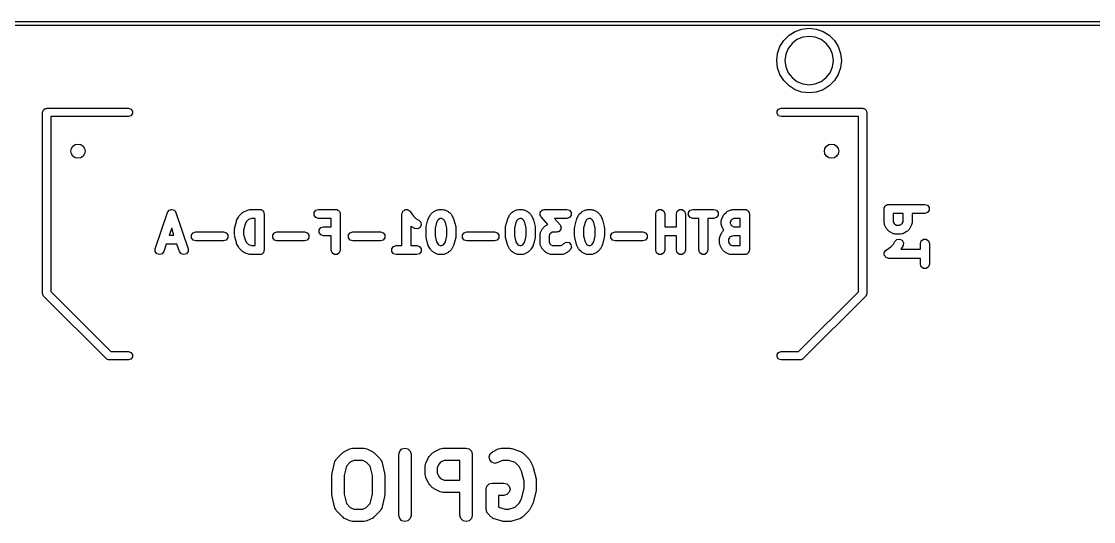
# Model space of a CAD drawing. Extents: x 0.05 to 3.95, y 0.04 to 3.84.
# Drawn here: x 0.957 to 1.992, y 2.162 to 2.645 of the extents above; entities that cross this region are included whole.
import ezdxf

# ---------------------------------------------------------------- set-up
doc = ezdxf.new("R2010")
doc.units = 0
doc.header["$MEASUREMENT"] = 0
doc.layers.add('BLACK', color=7, linetype='CONTINUOUS')

msp = doc.modelspace()

# ---------------------------------------------------------------- linework, layer by layer
at = {"layer": 'BLACK', "linetype": 'CONTINUOUS'}
for p, q in [((0.5047, 2.6453), (3.9457, 2.6453)), ((3.9437, 2.6413), (0.5067, 2.6413)), ((1.6927, 2.6269), (1.6977, 2.6319)), ((1.6977, 2.6319), (1.7036, 2.6356)), ((1.7036, 2.6356), (1.7102, 2.6379)), ((1.711, 2.6301), (1.7054, 2.6277)), ((1.7102, 2.6379), (1.7171, 2.6387)), ((1.7171, 2.6309), (1.711, 2.6301)), ((1.7171, 2.6387), (1.724, 2.6379)), ((1.7231, 2.6301), (1.7171, 2.6309)), ((1.7288, 2.6277), (1.7231, 2.6301)), ((1.724, 2.6379), (1.7306, 2.6356)), ((1.7306, 2.6356), (1.7365, 2.6319)), ((1.7365, 2.6319), (1.7415, 2.6269)), ((1.6867, 2.6144), (1.689, 2.621)), ((1.689, 2.621), (1.6927, 2.6269)), ((1.6969, 2.6192), (1.6945, 2.6136)), ((1.7006, 2.624), (1.6969, 2.6192)), ((1.7054, 2.6277), (1.7006, 2.624)), ((1.7336, 2.624), (1.7288, 2.6277)), ((1.7373, 2.6192), (1.7336, 2.624)), ((1.7397, 2.6136), (1.7373, 2.6192)), ((1.7415, 2.6269), (1.7452, 2.621)), ((1.7452, 2.621), (1.7475, 2.6144)), ((1.6859, 2.6075), (1.6867, 2.6144)), ((1.6945, 2.6136), (1.6937, 2.6075)), ((1.7405, 2.6075), (1.7397, 2.6136)), ((1.7475, 2.6144), (1.7483, 2.6075)), ((1.6867, 2.6006), (1.6859, 2.6075)), ((1.689, 2.594), (1.6867, 2.6006)), ((1.6937, 2.6075), (1.6945, 2.6014)), ((1.6945, 2.6014), (1.6969, 2.5958)), ((1.7373, 2.5958), (1.7397, 2.6014)), ((1.7397, 2.6014), (1.7405, 2.6075)), ((1.7475, 2.6006), (1.7452, 2.594)), ((1.7483, 2.6075), (1.7475, 2.6006)), ((1.6927, 2.5881), (1.689, 2.594)), ((1.6977, 2.5831), (1.6927, 2.5881)), ((1.6969, 2.5958), (1.7006, 2.591)), ((1.7006, 2.591), (1.7054, 2.5873)), ((1.7288, 2.5873), (1.7336, 2.591)), ((1.7336, 2.591), (1.7373, 2.5958)), ((1.7415, 2.5881), (1.7365, 2.5831)), ((1.7452, 2.594), (1.7415, 2.5881)), ((1.7036, 2.5794), (1.6977, 2.5831)), ((1.7102, 2.5771), (1.7036, 2.5794)), ((1.7054, 2.5873), (1.711, 2.5849)), ((1.711, 2.5849), (1.7171, 2.5841)), ((1.7171, 2.5841), (1.7231, 2.5849)), ((1.7231, 2.5849), (1.7288, 2.5873)), ((1.7306, 2.5794), (1.724, 2.5771)), ((1.7365, 2.5831), (1.7306, 2.5794)), ((1.7171, 2.5763), (1.7102, 2.5771)), ((1.724, 2.5771), (1.7171, 2.5763)), ((0.977, 2.5575), (0.9778, 2.5598)), ((0.977, 2.3825), (0.977, 2.5575)), ((0.9778, 2.5598), (0.9789, 2.5607)), ((0.9789, 2.5607), (0.979, 2.5608)), ((0.9789, 2.5607), (0.9789, 2.5607)), ((0.979, 2.5608), (0.9798, 2.5613)), ((0.9798, 2.5613), (0.9807, 2.5613)), ((0.9807, 2.5613), (0.9813, 2.5615)), ((0.9813, 2.5615), (1.06, 2.5615)), ((1.06, 2.5615), (1.0623, 2.5607)), ((1.0623, 2.5607), (1.0638, 2.5587)), ((1.0638, 2.5587), (1.0638, 2.5563)), ((1.6862, 2.5587), (1.6877, 2.5607)), ((1.6862, 2.5563), (1.6862, 2.5587)), ((1.6877, 2.5607), (1.69, 2.5615)), ((1.69, 2.5615), (1.7687, 2.5615)), ((1.7687, 2.5615), (1.7693, 2.5613)), ((1.7693, 2.5613), (1.7699, 2.5613)), ((1.7699, 2.5613), (1.7705, 2.5609)), ((1.7705, 2.5609), (1.7711, 2.5607)), ((1.7711, 2.5607), (1.7714, 2.5602)), ((1.7714, 2.5602), (1.7719, 2.5598)), ((1.7719, 2.5598), (1.7721, 2.5593)), ((1.7721, 2.5593), (1.7725, 2.5587)), ((1.7725, 2.5587), (1.7725, 2.5581)), ((1.7725, 2.5581), (1.7727, 2.5575)), ((1.7727, 2.5575), (1.7727, 2.3825)), ((1.06, 2.5535), (0.985, 2.5535)), ((0.985, 2.5535), (0.985, 2.3845)), ((1.0623, 2.5543), (1.06, 2.5535)), ((1.0638, 2.5563), (1.0623, 2.5543)), ((1.6877, 2.5543), (1.6862, 2.5563)), ((1.69, 2.5535), (1.6877, 2.5543)), ((1.7647, 2.5535), (1.69, 2.5535)), ((1.7647, 2.3842), (1.7647, 2.5535)), ((1.1004, 2.4634), (1.1016, 2.4638)), ((1.1016, 2.4638), (1.1017, 2.4638)), ((1.1017, 2.4638), (1.1017, 2.4638)), ((1.1017, 2.4638), (1.103, 2.4634)), ((1.1777, 2.4636), (1.1783, 2.4638)), ((1.1783, 2.4638), (1.1867, 2.4638)), ((1.1867, 2.4638), (1.1873, 2.4636)), ((1.2408, 2.463), (1.2433, 2.4638)), ((1.2433, 2.4638), (1.26, 2.4638)), ((1.26, 2.4638), (1.2607, 2.4636)), ((1.3271, 2.4636), (1.3272, 2.4636)), ((1.3272, 2.4636), (1.3284, 2.4636)), ((1.359, 2.4635), (1.36, 2.4638)), ((1.36, 2.4638), (1.3633, 2.4638)), ((1.3633, 2.4638), (1.3643, 2.4635)), ((1.4357, 2.4635), (1.4367, 2.4638)), ((1.4367, 2.4638), (1.44, 2.4638)), ((1.44, 2.4638), (1.441, 2.4635)), ((1.4608, 2.4635), (1.4617, 2.4638)), ((1.4617, 2.4638), (1.4833, 2.4638)), ((1.4833, 2.4638), (1.4859, 2.463)), ((1.5024, 2.4635), (1.5033, 2.4638)), ((1.5033, 2.4638), (1.5067, 2.4638)), ((1.5067, 2.4638), (1.5076, 2.4635)), ((1.6024, 2.463), (1.605, 2.4638)), ((1.605, 2.4638), (1.625, 2.4638)), ((1.625, 2.4638), (1.6276, 2.463)), ((1.6424, 2.4635), (1.6433, 2.4638)), ((1.6433, 2.4638), (1.655, 2.4638)), ((1.655, 2.4638), (1.6557, 2.4636)), ((1.7895, 2.4642), (1.7897, 2.4649)), ((1.7895, 2.4509), (1.7895, 2.4642)), ((1.7897, 2.4656), (1.7901, 2.4661)), ((1.7897, 2.4649), (1.7897, 2.4656)), ((1.7901, 2.4661), (1.7903, 2.4668)), ((1.7903, 2.4668), (1.7909, 2.4672)), ((1.7909, 2.4672), (1.7913, 2.4678)), ((1.7913, 2.4678), (1.792, 2.468)), ((1.792, 2.468), (1.7925, 2.4684)), ((1.7925, 2.4684), (1.7932, 2.4684)), ((1.7932, 2.4684), (1.7939, 2.4686)), ((1.7939, 2.4686), (1.8289, 2.4686)), ((1.8289, 2.4686), (1.8314, 2.4678)), ((1.8314, 2.4678), (1.833, 2.4656)), ((1.833, 2.4656), (1.833, 2.4629)), ((1.0858, 2.4258), (1.0975, 2.4608)), ((1.0975, 2.4608), (1.0983, 2.4619)), ((1.0983, 2.4619), (1.0991, 2.463)), ((1.0991, 2.463), (1.1004, 2.4634)), ((1.0991, 2.463), (1.0991, 2.463)), ((1.0991, 2.463), (1.0991, 2.463)), ((1.103, 2.4634), (1.1042, 2.463)), ((1.1042, 2.463), (1.1042, 2.463)), ((1.1042, 2.463), (1.1043, 2.463)), ((1.1043, 2.463), (1.105, 2.4619)), ((1.105, 2.4619), (1.1058, 2.4608)), ((1.1058, 2.4608), (1.1175, 2.4258)), ((1.1644, 2.4531), (1.1661, 2.4564)), ((1.1661, 2.4564), (1.1666, 2.4569)), ((1.1666, 2.4569), (1.1669, 2.4575)), ((1.1669, 2.4575), (1.1702, 2.4609)), ((1.1702, 2.4609), (1.1711, 2.4613)), ((1.1711, 2.4613), (1.172, 2.4619)), ((1.172, 2.4619), (1.1769, 2.4636)), ((1.1757, 2.4539), (1.1736, 2.4518)), ((1.179, 2.4551), (1.1757, 2.4539)), ((1.1769, 2.4636), (1.1777, 2.4636)), ((1.1823, 2.4551), (1.179, 2.4551)), ((1.1823, 2.4288), (1.1823, 2.4551)), ((1.1873, 2.4636), (1.188, 2.4636)), ((1.188, 2.4636), (1.1886, 2.4632)), ((1.1886, 2.4632), (1.1892, 2.463)), ((1.1892, 2.463), (1.1897, 2.4624)), ((1.1897, 2.4624), (1.1902, 2.462)), ((1.1902, 2.462), (1.1904, 2.4613)), ((1.1904, 2.4613), (1.1908, 2.4608)), ((1.1908, 2.4608), (1.1908, 2.4601)), ((1.1908, 2.4601), (1.191, 2.4594)), ((1.191, 2.4594), (1.191, 2.4244)), ((1.2392, 2.4608), (1.2408, 2.463)), ((1.2392, 2.4581), (1.2392, 2.4608)), ((1.2408, 2.4559), (1.2392, 2.4581)), ((1.2433, 2.4551), (1.2408, 2.4559)), ((1.2556, 2.4551), (1.2433, 2.4551)), ((1.2556, 2.4471), (1.2556, 2.4551)), ((1.2607, 2.4636), (1.2613, 2.4636)), ((1.2613, 2.4636), (1.2619, 2.4632)), ((1.2619, 2.4632), (1.2626, 2.463)), ((1.2626, 2.463), (1.263, 2.4624)), ((1.263, 2.4624), (1.2635, 2.462)), ((1.2635, 2.462), (1.2637, 2.4613)), ((1.2637, 2.4613), (1.2642, 2.4608)), ((1.2642, 2.4608), (1.2642, 2.4601)), ((1.2642, 2.4601), (1.2644, 2.4594)), ((1.2644, 2.4594), (1.2644, 2.4244)), ((1.324, 2.4596), (1.3244, 2.4608)), ((1.324, 2.4595), (1.324, 2.4596)), ((1.324, 2.4594), (1.324, 2.4595)), ((1.324, 2.4288), (1.324, 2.4594)), ((1.3244, 2.4608), (1.3248, 2.462)), ((1.3248, 2.462), (1.3249, 2.4621)), ((1.3249, 2.4621), (1.326, 2.4628)), ((1.3249, 2.4621), (1.3249, 2.4621)), ((1.326, 2.4628), (1.327, 2.4636)), ((1.327, 2.4636), (1.3271, 2.4636)), ((1.3284, 2.4636), (1.3297, 2.4636)), ((1.3297, 2.4636), (1.3298, 2.4635)), ((1.3298, 2.4635), (1.3298, 2.4635)), ((1.3298, 2.4635), (1.3309, 2.4628)), ((1.3309, 2.4628), (1.3319, 2.462)), ((1.3319, 2.462), (1.3319, 2.4619)), ((1.3319, 2.4619), (1.332, 2.4619)), ((1.332, 2.4619), (1.3351, 2.4572)), ((1.3351, 2.4572), (1.3376, 2.4547)), ((1.3376, 2.4547), (1.3403, 2.4533)), ((1.3403, 2.4533), (1.3422, 2.4514)), ((1.3474, 2.4472), (1.3491, 2.4538)), ((1.3491, 2.4538), (1.3494, 2.4542)), ((1.3494, 2.4547), (1.3511, 2.4581)), ((1.3494, 2.4542), (1.3494, 2.4547)), ((1.3511, 2.4581), (1.3516, 2.4586)), ((1.3516, 2.4586), (1.3519, 2.4592)), ((1.3519, 2.4592), (1.3536, 2.4609)), ((1.3536, 2.4609), (1.3542, 2.4612)), ((1.3542, 2.4612), (1.3547, 2.4617)), ((1.3547, 2.4617), (1.358, 2.4634)), ((1.3586, 2.4535), (1.3575, 2.4512)), ((1.358, 2.4634), (1.359, 2.4635)), ((1.3593, 2.4542), (1.3586, 2.4535)), ((1.361, 2.4551), (1.3593, 2.4542)), ((1.3623, 2.4551), (1.361, 2.4551)), ((1.3641, 2.4542), (1.3623, 2.4551)), ((1.3647, 2.4535), (1.3641, 2.4542)), ((1.3643, 2.4635), (1.3653, 2.4634)), ((1.3659, 2.4512), (1.3647, 2.4535)), ((1.3653, 2.4634), (1.3686, 2.4617)), ((1.3686, 2.4617), (1.3691, 2.4612)), ((1.3691, 2.4612), (1.3698, 2.4609)), ((1.3698, 2.4609), (1.3714, 2.4592)), ((1.3714, 2.4592), (1.3718, 2.4586)), ((1.3718, 2.4586), (1.3722, 2.4581)), ((1.3722, 2.4581), (1.3739, 2.4547)), ((1.3739, 2.4547), (1.374, 2.4542)), ((1.374, 2.4542), (1.3742, 2.4538)), ((1.3742, 2.4538), (1.3759, 2.4472)), ((1.4241, 2.4472), (1.4258, 2.4538)), ((1.4258, 2.4538), (1.426, 2.4542)), ((1.426, 2.4542), (1.4261, 2.4547)), ((1.4261, 2.4547), (1.4278, 2.4581)), ((1.4278, 2.4581), (1.4283, 2.4586)), ((1.4283, 2.4586), (1.4286, 2.4592)), ((1.4286, 2.4592), (1.4302, 2.4609)), ((1.4302, 2.4609), (1.4309, 2.4612)), ((1.4309, 2.4612), (1.4314, 2.4617)), ((1.4314, 2.4617), (1.4347, 2.4634)), ((1.4353, 2.4535), (1.4341, 2.4512)), ((1.4347, 2.4634), (1.4357, 2.4635)), ((1.4359, 2.4542), (1.4353, 2.4535)), ((1.4377, 2.4551), (1.4359, 2.4542)), ((1.439, 2.4551), (1.4377, 2.4551)), ((1.4407, 2.4542), (1.439, 2.4551)), ((1.4414, 2.4535), (1.4407, 2.4542)), ((1.441, 2.4635), (1.442, 2.4634)), ((1.4425, 2.4512), (1.4414, 2.4535)), ((1.442, 2.4634), (1.4453, 2.4617)), ((1.4453, 2.4617), (1.4458, 2.4612)), ((1.4458, 2.4612), (1.4464, 2.4609)), ((1.4464, 2.4609), (1.4481, 2.4592)), ((1.4481, 2.4592), (1.4484, 2.4586)), ((1.4484, 2.4586), (1.4489, 2.4581)), ((1.4489, 2.4581), (1.4506, 2.4547)), ((1.4506, 2.4547), (1.4506, 2.4542)), ((1.4506, 2.4542), (1.4509, 2.4538)), ((1.4509, 2.4538), (1.4526, 2.4472)), ((1.4573, 2.459), (1.4575, 2.4599)), ((1.4575, 2.4586), (1.4573, 2.459)), ((1.4575, 2.4608), (1.4578, 2.4612)), ((1.4575, 2.4599), (1.4575, 2.4608)), ((1.4575, 2.4581), (1.4575, 2.4586)), ((1.458, 2.4574), (1.4575, 2.4581)), ((1.4578, 2.4612), (1.4579, 2.4617)), ((1.4579, 2.4617), (1.4586, 2.4623)), ((1.4584, 2.4566), (1.458, 2.4574)), ((1.4648, 2.4492), (1.4584, 2.4566)), ((1.4586, 2.4623), (1.4591, 2.463)), ((1.4591, 2.463), (1.4596, 2.4631)), ((1.4596, 2.4631), (1.4599, 2.4634)), ((1.4599, 2.4634), (1.4608, 2.4635)), ((1.4833, 2.4551), (1.4713, 2.4551)), ((1.4713, 2.4551), (1.4766, 2.449)), ((1.4859, 2.4559), (1.4833, 2.4551)), ((1.4859, 2.463), (1.4875, 2.4608)), ((1.4875, 2.4581), (1.4859, 2.4559)), ((1.4875, 2.4608), (1.4875, 2.4581)), ((1.4908, 2.4472), (1.4924, 2.4538)), ((1.4924, 2.4538), (1.4927, 2.4542)), ((1.4927, 2.4542), (1.4928, 2.4547)), ((1.4928, 2.4547), (1.4944, 2.4581)), ((1.4944, 2.4581), (1.4949, 2.4586)), ((1.4949, 2.4586), (1.4952, 2.4592)), ((1.4952, 2.4592), (1.4969, 2.4609)), ((1.4969, 2.4609), (1.4975, 2.4612)), ((1.4975, 2.4612), (1.498, 2.4617)), ((1.498, 2.4617), (1.5014, 2.4634)), ((1.5019, 2.4535), (1.5008, 2.4512)), ((1.5014, 2.4634), (1.5024, 2.4635)), ((1.5026, 2.4542), (1.5019, 2.4535)), ((1.5044, 2.4551), (1.5026, 2.4542)), ((1.5056, 2.4551), (1.5044, 2.4551)), ((1.5074, 2.4542), (1.5056, 2.4551)), ((1.5081, 2.4535), (1.5074, 2.4542)), ((1.5076, 2.4635), (1.5086, 2.4634)), ((1.5092, 2.4512), (1.5081, 2.4535)), ((1.5086, 2.4634), (1.512, 2.4617)), ((1.512, 2.4617), (1.5125, 2.4612)), ((1.5125, 2.4612), (1.5131, 2.4609)), ((1.5131, 2.4609), (1.5148, 2.4592)), ((1.5148, 2.4592), (1.5151, 2.4586)), ((1.5151, 2.4586), (1.5156, 2.4581)), ((1.5156, 2.4581), (1.5172, 2.4547)), ((1.5172, 2.4547), (1.5173, 2.4542)), ((1.5173, 2.4542), (1.5176, 2.4538)), ((1.5176, 2.4538), (1.5192, 2.4472)), ((1.569, 2.4594), (1.5698, 2.462)), ((1.569, 2.4244), (1.569, 2.4594)), ((1.5698, 2.462), (1.572, 2.4636)), ((1.572, 2.4636), (1.5747, 2.4636)), ((1.5747, 2.4636), (1.5769, 2.462)), ((1.5769, 2.462), (1.5777, 2.4594)), ((1.5777, 2.4594), (1.5777, 2.4471)), ((1.589, 2.4594), (1.5898, 2.462)), ((1.589, 2.4471), (1.589, 2.4594)), ((1.5898, 2.462), (1.592, 2.4636)), ((1.592, 2.4636), (1.5947, 2.4636)), ((1.5947, 2.4636), (1.5969, 2.462)), ((1.5969, 2.462), (1.5977, 2.4594)), ((1.5977, 2.4594), (1.5977, 2.4244)), ((1.6008, 2.4608), (1.6024, 2.463)), ((1.6008, 2.4581), (1.6008, 2.4608)), ((1.6024, 2.4559), (1.6008, 2.4581)), ((1.605, 2.4551), (1.6024, 2.4559)), ((1.6106, 2.4551), (1.605, 2.4551)), ((1.6106, 2.4244), (1.6106, 2.4551)), ((1.625, 2.4551), (1.6194, 2.4551)), ((1.6194, 2.4551), (1.6194, 2.4244)), ((1.6276, 2.4559), (1.625, 2.4551)), ((1.6276, 2.463), (1.6292, 2.4608)), ((1.6292, 2.4581), (1.6276, 2.4559)), ((1.6292, 2.4608), (1.6292, 2.4581)), ((1.6323, 2.4528), (1.6326, 2.4537)), ((1.6326, 2.4537), (1.6327, 2.4547)), ((1.6327, 2.4547), (1.6344, 2.4581)), ((1.6344, 2.4581), (1.6349, 2.4586)), ((1.6349, 2.4586), (1.6352, 2.4592)), ((1.6352, 2.4592), (1.6369, 2.4609)), ((1.6369, 2.4609), (1.6375, 2.4612)), ((1.6375, 2.4612), (1.638, 2.4617)), ((1.638, 2.4617), (1.6414, 2.4634)), ((1.6419, 2.4535), (1.641, 2.4517)), ((1.6414, 2.4634), (1.6424, 2.4635)), ((1.6426, 2.4542), (1.6419, 2.4535)), ((1.6444, 2.4551), (1.6426, 2.4542)), ((1.6506, 2.4551), (1.6444, 2.4551)), ((1.6506, 2.4471), (1.6506, 2.4551)), ((1.6557, 2.4636), (1.6563, 2.4636)), ((1.6563, 2.4636), (1.6569, 2.4632)), ((1.6569, 2.4632), (1.6576, 2.463)), ((1.6576, 2.463), (1.658, 2.4624)), ((1.658, 2.4624), (1.6585, 2.462)), ((1.6585, 2.462), (1.6587, 2.4613)), ((1.6587, 2.4613), (1.6592, 2.4608)), ((1.6592, 2.4608), (1.6592, 2.4601)), ((1.6592, 2.4601), (1.6594, 2.4594)), ((1.6594, 2.4594), (1.6594, 2.4244)), ((1.8078, 2.4599), (1.7982, 2.4599)), ((1.7982, 2.4599), (1.7982, 2.4519)), ((1.8078, 2.4519), (1.8078, 2.4599)), ((1.8289, 2.4599), (1.8166, 2.4599)), ((1.8166, 2.4599), (1.8166, 2.4509)), ((1.8314, 2.4607), (1.8289, 2.4599)), ((1.833, 2.4629), (1.8314, 2.4607)), ((1.1017, 2.4456), (1.0994, 2.4388)), ((1.1039, 2.4388), (1.1017, 2.4456)), ((1.1623, 2.4444), (1.1625, 2.4449)), ((1.1623, 2.4394), (1.1623, 2.4444)), ((1.1624, 2.4455), (1.1641, 2.4522)), ((1.1625, 2.4449), (1.1624, 2.4455)), ((1.1641, 2.4522), (1.1643, 2.4526)), ((1.1643, 2.4526), (1.1644, 2.4531)), ((1.1725, 2.4496), (1.171, 2.4439)), ((1.171, 2.4439), (1.171, 2.44)), ((1.1736, 2.4518), (1.1725, 2.4496)), ((1.2442, 2.4441), (1.2458, 2.4463)), ((1.2442, 2.4414), (1.2442, 2.4441)), ((1.2458, 2.4463), (1.2483, 2.4471)), ((1.2483, 2.4471), (1.2556, 2.4471)), ((1.333, 2.4472), (1.3327, 2.4475)), ((1.3327, 2.4475), (1.3327, 2.4288)), ((1.3364, 2.4455), (1.333, 2.4472)), ((1.3391, 2.4451), (1.3364, 2.4455)), ((1.3415, 2.4464), (1.3391, 2.4451)), ((1.3427, 2.4488), (1.3415, 2.4464)), ((1.3422, 2.4514), (1.3427, 2.4488)), ((1.3473, 2.4461), (1.3475, 2.4466)), ((1.3473, 2.4378), (1.3473, 2.4461)), ((1.3475, 2.4466), (1.3474, 2.4472)), ((1.3575, 2.4512), (1.356, 2.4456)), ((1.356, 2.4456), (1.356, 2.4383)), ((1.3673, 2.4456), (1.3659, 2.4512)), ((1.3673, 2.4383), (1.3673, 2.4456)), ((1.3759, 2.4472), (1.3759, 2.4466)), ((1.3759, 2.4466), (1.376, 2.4461)), ((1.376, 2.4461), (1.376, 2.4378)), ((1.424, 2.4461), (1.4241, 2.4466)), ((1.424, 2.4378), (1.424, 2.4461)), ((1.4241, 2.4466), (1.4241, 2.4472)), ((1.4341, 2.4512), (1.4327, 2.4456)), ((1.4327, 2.4456), (1.4327, 2.4383)), ((1.444, 2.4456), (1.4425, 2.4512)), ((1.444, 2.4383), (1.444, 2.4456)), ((1.4526, 2.4472), (1.4525, 2.4466)), ((1.4525, 2.4466), (1.4527, 2.4461)), ((1.4527, 2.4461), (1.4527, 2.4378)), ((1.4578, 2.4414), (1.4594, 2.4447)), ((1.4594, 2.4447), (1.4599, 2.4452)), ((1.4599, 2.4452), (1.4602, 2.4459)), ((1.4602, 2.4459), (1.4619, 2.4475)), ((1.4619, 2.4475), (1.4625, 2.4478)), ((1.4625, 2.4478), (1.463, 2.4484)), ((1.463, 2.4484), (1.4648, 2.4492)), ((1.4764, 2.4433), (1.4759, 2.4426)), ((1.4771, 2.4439), (1.4764, 2.4433)), ((1.4766, 2.449), (1.477, 2.4482)), ((1.477, 2.4482), (1.4775, 2.4474)), ((1.4772, 2.4443), (1.4771, 2.4439)), ((1.4775, 2.4447), (1.4772, 2.4443)), ((1.4775, 2.4474), (1.4775, 2.447)), ((1.4775, 2.447), (1.4777, 2.4465)), ((1.4777, 2.4465), (1.4775, 2.4456)), ((1.4775, 2.4456), (1.4775, 2.4447)), ((1.4906, 2.4461), (1.4908, 2.4466)), ((1.4906, 2.4378), (1.4906, 2.4461)), ((1.4908, 2.4466), (1.4908, 2.4472)), ((1.5008, 2.4512), (1.4994, 2.4456)), ((1.4994, 2.4456), (1.4994, 2.4383)), ((1.5106, 2.4456), (1.5092, 2.4512)), ((1.5106, 2.4383), (1.5106, 2.4456)), ((1.5192, 2.4472), (1.5192, 2.4466)), ((1.5192, 2.4466), (1.5194, 2.4461)), ((1.5194, 2.4461), (1.5194, 2.4378)), ((1.5777, 2.4471), (1.589, 2.4471)), ((1.6323, 2.4494), (1.6323, 2.4528)), ((1.6326, 2.4485), (1.6323, 2.4494)), ((1.6327, 2.4475), (1.6326, 2.4485)), ((1.6344, 2.4441), (1.6327, 2.4475)), ((1.6336, 2.4425), (1.6348, 2.4438)), ((1.6348, 2.4438), (1.6344, 2.4441)), ((1.641, 2.4517), (1.641, 2.4505)), ((1.641, 2.4505), (1.6419, 2.4487)), ((1.6419, 2.4487), (1.6426, 2.448)), ((1.6426, 2.448), (1.6444, 2.4471)), ((1.6444, 2.4471), (1.6506, 2.4471)), ((1.7898, 2.4499), (1.7895, 2.4509)), ((1.7899, 2.4489), (1.7898, 2.4499)), ((1.7916, 2.4456), (1.7899, 2.4489)), ((1.7921, 2.4451), (1.7916, 2.4456)), ((1.7924, 2.4445), (1.7921, 2.4451)), ((1.7941, 2.4428), (1.7924, 2.4445)), ((1.7982, 2.4519), (1.7991, 2.4502)), ((1.7991, 2.4502), (1.7998, 2.4495)), ((1.7998, 2.4495), (1.8016, 2.4486)), ((1.8016, 2.4486), (1.8045, 2.4486)), ((1.8045, 2.4486), (1.8063, 2.4495)), ((1.8063, 2.4495), (1.8069, 2.4502)), ((1.8069, 2.4502), (1.8078, 2.4519)), ((1.8136, 2.4445), (1.812, 2.4428)), ((1.8139, 2.4451), (1.8136, 2.4445)), ((1.8144, 2.4456), (1.8139, 2.4451)), ((1.8161, 2.4489), (1.8144, 2.4456)), ((1.8163, 2.4499), (1.8161, 2.4489)), ((1.8166, 2.4509), (1.8163, 2.4499)), ((1.0994, 2.4388), (1.1039, 2.4388)), ((1.1208, 2.4391), (1.1224, 2.4413)), ((1.1208, 2.4364), (1.1208, 2.4391)), ((1.1224, 2.4342), (1.1208, 2.4364)), ((1.1224, 2.4413), (1.125, 2.4421)), ((1.125, 2.4334), (1.1224, 2.4342)), ((1.125, 2.4421), (1.1517, 2.4421)), ((1.1517, 2.4334), (1.125, 2.4334)), ((1.1517, 2.4421), (1.1542, 2.4413)), ((1.1542, 2.4342), (1.1517, 2.4334)), ((1.1542, 2.4413), (1.1558, 2.4391)), ((1.1558, 2.4364), (1.1542, 2.4342)), ((1.1558, 2.4391), (1.1558, 2.4364)), ((1.1625, 2.4389), (1.1623, 2.4394)), ((1.1624, 2.4384), (1.1625, 2.4389)), ((1.1641, 2.4317), (1.1624, 2.4384)), ((1.171, 2.44), (1.1725, 2.4343)), ((1.1725, 2.4343), (1.1736, 2.432)), ((1.1992, 2.4391), (1.2008, 2.4413)), ((1.1992, 2.4364), (1.1992, 2.4391)), ((1.2008, 2.4342), (1.1992, 2.4364)), ((1.2008, 2.4413), (1.2033, 2.4421)), ((1.2033, 2.4334), (1.2008, 2.4342)), ((1.2033, 2.4421), (1.23, 2.4421)), ((1.23, 2.4334), (1.2033, 2.4334)), ((1.23, 2.4421), (1.2326, 2.4413)), ((1.2326, 2.4342), (1.23, 2.4334)), ((1.2326, 2.4413), (1.2342, 2.4391)), ((1.2342, 2.4364), (1.2326, 2.4342)), ((1.2342, 2.4391), (1.2342, 2.4364)), ((1.2458, 2.4392), (1.2442, 2.4414)), ((1.2483, 2.4384), (1.2458, 2.4392)), ((1.2556, 2.4384), (1.2483, 2.4384)), ((1.2556, 2.4244), (1.2556, 2.4384)), ((1.2725, 2.4391), (1.2741, 2.4413)), ((1.2725, 2.4364), (1.2725, 2.4391)), ((1.2741, 2.4342), (1.2725, 2.4364)), ((1.2741, 2.4413), (1.2767, 2.4421)), ((1.2767, 2.4334), (1.2741, 2.4342)), ((1.2767, 2.4421), (1.3033, 2.4421)), ((1.3033, 2.4334), (1.2767, 2.4334)), ((1.3033, 2.4421), (1.3059, 2.4413)), ((1.3059, 2.4342), (1.3033, 2.4334)), ((1.3059, 2.4413), (1.3075, 2.4391)), ((1.3075, 2.4364), (1.3059, 2.4342)), ((1.3075, 2.4391), (1.3075, 2.4364)), ((1.3475, 2.4373), (1.3473, 2.4378)), ((1.3474, 2.4367), (1.3475, 2.4373)), ((1.3491, 2.43), (1.3474, 2.4367)), ((1.356, 2.4383), (1.3575, 2.4326)), ((1.3575, 2.4326), (1.3586, 2.4304)), ((1.3647, 2.4304), (1.3659, 2.4326)), ((1.3659, 2.4326), (1.3673, 2.4383)), ((1.3759, 2.4367), (1.3742, 2.43)), ((1.376, 2.4378), (1.3759, 2.4373)), ((1.3759, 2.4373), (1.3759, 2.4367)), ((1.3825, 2.4391), (1.3841, 2.4413)), ((1.3825, 2.4364), (1.3825, 2.4391)), ((1.3841, 2.4342), (1.3825, 2.4364)), ((1.3841, 2.4413), (1.3867, 2.4421)), ((1.3867, 2.4334), (1.3841, 2.4342)), ((1.3867, 2.4421), (1.4133, 2.4421)), ((1.4133, 2.4334), (1.3867, 2.4334)), ((1.4133, 2.4421), (1.4159, 2.4413)), ((1.4159, 2.4342), (1.4133, 2.4334)), ((1.4159, 2.4413), (1.4175, 2.4391)), ((1.4175, 2.4364), (1.4159, 2.4342)), ((1.4175, 2.4391), (1.4175, 2.4364)), ((1.4241, 2.4373), (1.424, 2.4378)), ((1.4241, 2.4367), (1.4241, 2.4373)), ((1.4258, 2.43), (1.4241, 2.4367)), ((1.4327, 2.4383), (1.4341, 2.4326)), ((1.4341, 2.4326), (1.4353, 2.4304)), ((1.4414, 2.4304), (1.4425, 2.4326)), ((1.4425, 2.4326), (1.444, 2.4383)), ((1.4526, 2.4367), (1.4509, 2.43)), ((1.4527, 2.4378), (1.4525, 2.4373)), ((1.4525, 2.4373), (1.4526, 2.4367)), ((1.4573, 2.4394), (1.4576, 2.4404)), ((1.4573, 2.4311), (1.4573, 2.4394)), ((1.4576, 2.4404), (1.4578, 2.4414)), ((1.4669, 2.4402), (1.466, 2.4384)), ((1.466, 2.4384), (1.466, 2.4321)), ((1.4676, 2.4408), (1.4669, 2.4402)), ((1.4694, 2.4417), (1.4676, 2.4408)), ((1.4733, 2.4417), (1.4694, 2.4417)), ((1.4742, 2.442), (1.4733, 2.4417)), ((1.4751, 2.4421), (1.4742, 2.442)), ((1.4754, 2.4424), (1.4751, 2.4421)), ((1.4759, 2.4426), (1.4754, 2.4424)), ((1.4908, 2.4373), (1.4906, 2.4378)), ((1.4908, 2.4367), (1.4908, 2.4373)), ((1.4924, 2.43), (1.4908, 2.4367)), ((1.4994, 2.4383), (1.5008, 2.4326)), ((1.5008, 2.4326), (1.5019, 2.4304)), ((1.5081, 2.4304), (1.5092, 2.4326)), ((1.5092, 2.4326), (1.5106, 2.4383)), ((1.5192, 2.4367), (1.5176, 2.43)), ((1.5194, 2.4378), (1.5192, 2.4373)), ((1.5192, 2.4373), (1.5192, 2.4367)), ((1.5258, 2.4391), (1.5274, 2.4413)), ((1.5258, 2.4364), (1.5258, 2.4391)), ((1.5274, 2.4342), (1.5258, 2.4364)), ((1.5274, 2.4413), (1.53, 2.4421)), ((1.53, 2.4334), (1.5274, 2.4342)), ((1.53, 2.4421), (1.5567, 2.4421)), ((1.5567, 2.4334), (1.53, 2.4334)), ((1.5567, 2.4421), (1.5592, 2.4413)), ((1.5592, 2.4342), (1.5567, 2.4334)), ((1.5592, 2.4413), (1.5608, 2.4391)), ((1.5608, 2.4364), (1.5592, 2.4342)), ((1.5608, 2.4391), (1.5608, 2.4364)), ((1.589, 2.4384), (1.5777, 2.4384)), ((1.5777, 2.4384), (1.5777, 2.4244)), ((1.589, 2.4244), (1.589, 2.4384)), ((1.6306, 2.4361), (1.6309, 2.4371)), ((1.6306, 2.4311), (1.6306, 2.4361)), ((1.6309, 2.4371), (1.6311, 2.4381)), ((1.6311, 2.4381), (1.6327, 2.4414)), ((1.6327, 2.4414), (1.6333, 2.4419)), ((1.6333, 2.4419), (1.6336, 2.4425)), ((1.6403, 2.4368), (1.6394, 2.4351)), ((1.6394, 2.4351), (1.6394, 2.4321)), ((1.6407, 2.4373), (1.6403, 2.4368)), ((1.644, 2.4384), (1.6407, 2.4373)), ((1.6506, 2.4384), (1.644, 2.4384)), ((1.6506, 2.4288), (1.6506, 2.4384)), ((1.7947, 2.4425), (1.7941, 2.4428)), ((1.7952, 2.442), (1.7947, 2.4425)), ((1.7986, 2.4403), (1.7952, 2.442)), ((1.7996, 2.4402), (1.7986, 2.4403)), ((1.7986, 2.4302), (1.7999, 2.4329)), ((1.8005, 2.4399), (1.7996, 2.4402)), ((1.7999, 2.4329), (1.8018, 2.4348)), ((1.8055, 2.4399), (1.8005, 2.4399)), ((1.8018, 2.4348), (1.8045, 2.4352)), ((1.8045, 2.4352), (1.8069, 2.434)), ((1.8065, 2.4402), (1.8055, 2.4399)), ((1.8075, 2.4403), (1.8065, 2.4402)), ((1.8069, 2.434), (1.8082, 2.4316)), ((1.8108, 2.442), (1.8075, 2.4403)), ((1.8113, 2.4425), (1.8108, 2.442)), ((1.812, 2.4428), (1.8113, 2.4425)), ((1.8245, 2.4309), (1.8253, 2.4335)), ((1.8253, 2.4335), (1.8275, 2.4351)), ((1.8275, 2.4351), (1.8302, 2.4351)), ((1.8302, 2.4351), (1.8324, 2.4335)), ((1.8324, 2.4335), (1.8332, 2.4309)), ((1.0858, 2.4231), (1.0858, 2.4258)), ((1.0874, 2.4209), (1.0858, 2.4231)), ((1.0941, 2.423), (1.0925, 2.4209)), ((1.0965, 2.4301), (1.0941, 2.423)), ((1.1068, 2.4301), (1.0965, 2.4301)), ((1.1092, 2.423), (1.1068, 2.4301)), ((1.1108, 2.4209), (1.1092, 2.423)), ((1.1175, 2.4231), (1.1159, 2.4209)), ((1.1175, 2.4258), (1.1175, 2.4231)), ((1.1643, 2.4313), (1.1641, 2.4317)), ((1.1644, 2.4308), (1.1643, 2.4313)), ((1.1661, 2.4275), (1.1644, 2.4308)), ((1.1666, 2.427), (1.1661, 2.4275)), ((1.1669, 2.4263), (1.1666, 2.427)), ((1.1702, 2.423), (1.1669, 2.4263)), ((1.1711, 2.4226), (1.1702, 2.423)), ((1.172, 2.4219), (1.1711, 2.4226)), ((1.1736, 2.432), (1.1757, 2.4299)), ((1.1757, 2.4299), (1.179, 2.4288)), ((1.179, 2.4288), (1.1823, 2.4288)), ((1.1904, 2.4225), (1.1902, 2.4219)), ((1.1908, 2.4231), (1.1904, 2.4225)), ((1.191, 2.4244), (1.1908, 2.4238)), ((1.1908, 2.4238), (1.1908, 2.4231)), ((1.2565, 2.4219), (1.2556, 2.4244)), ((1.2644, 2.4244), (1.2635, 2.4219)), ((1.3142, 2.4258), (1.3158, 2.428)), ((1.3142, 2.4231), (1.3142, 2.4258)), ((1.3158, 2.4209), (1.3142, 2.4231)), ((1.3158, 2.428), (1.3183, 2.4288)), ((1.3183, 2.4288), (1.324, 2.4288)), ((1.3327, 2.4288), (1.3383, 2.4288)), ((1.3383, 2.4288), (1.3409, 2.428)), ((1.3409, 2.428), (1.3425, 2.4258)), ((1.3425, 2.4231), (1.3409, 2.4209)), ((1.3425, 2.4258), (1.3425, 2.4231)), ((1.3494, 2.4296), (1.3491, 2.43)), ((1.3494, 2.4291), (1.3494, 2.4296)), ((1.3511, 2.4258), (1.3494, 2.4291)), ((1.3516, 2.4253), (1.3511, 2.4258)), ((1.3519, 2.4247), (1.3516, 2.4253)), ((1.3536, 2.423), (1.3519, 2.4247)), ((1.3542, 2.4227), (1.3536, 2.423)), ((1.3547, 2.4222), (1.3542, 2.4227)), ((1.3586, 2.4304), (1.3593, 2.4297)), ((1.3593, 2.4297), (1.361, 2.4288)), ((1.361, 2.4288), (1.3623, 2.4288)), ((1.3623, 2.4288), (1.3641, 2.4297)), ((1.3641, 2.4297), (1.3647, 2.4304)), ((1.3691, 2.4227), (1.3686, 2.4222)), ((1.3698, 2.423), (1.3691, 2.4227)), ((1.3714, 2.4247), (1.3698, 2.423)), ((1.3718, 2.4253), (1.3714, 2.4247)), ((1.3722, 2.4258), (1.3718, 2.4253)), ((1.3739, 2.4291), (1.3722, 2.4258)), ((1.374, 2.4296), (1.3739, 2.4291)), ((1.3742, 2.43), (1.374, 2.4296)), ((1.426, 2.4296), (1.4258, 2.43)), ((1.4261, 2.4291), (1.426, 2.4296)), ((1.4278, 2.4258), (1.4261, 2.4291)), ((1.4283, 2.4253), (1.4278, 2.4258)), ((1.4286, 2.4247), (1.4283, 2.4253)), ((1.4302, 2.423), (1.4286, 2.4247)), ((1.4309, 2.4227), (1.4302, 2.423)), ((1.4314, 2.4222), (1.4309, 2.4227)), ((1.4353, 2.4304), (1.4359, 2.4297)), ((1.4359, 2.4297), (1.4377, 2.4288)), ((1.4377, 2.4288), (1.439, 2.4288)), ((1.439, 2.4288), (1.4407, 2.4297)), ((1.4407, 2.4297), (1.4414, 2.4304)), ((1.4458, 2.4227), (1.4453, 2.4222)), ((1.4464, 2.423), (1.4458, 2.4227)), ((1.4481, 2.4247), (1.4464, 2.423)), ((1.4484, 2.4253), (1.4481, 2.4247)), ((1.4489, 2.4258), (1.4484, 2.4253)), ((1.4506, 2.4291), (1.4489, 2.4258)), ((1.4509, 2.43), (1.4506, 2.4296)), ((1.4506, 2.4296), (1.4506, 2.4291)), ((1.4576, 2.4301), (1.4573, 2.4311)), ((1.4578, 2.4291), (1.4576, 2.4301)), ((1.4594, 2.4258), (1.4578, 2.4291)), ((1.4599, 2.4253), (1.4594, 2.4258)), ((1.4602, 2.4247), (1.4599, 2.4253)), ((1.4619, 2.423), (1.4602, 2.4247)), ((1.4625, 2.4227), (1.4619, 2.423)), ((1.463, 2.4222), (1.4625, 2.4227)), ((1.466, 2.4321), (1.4669, 2.4304)), ((1.4669, 2.4304), (1.4676, 2.4297)), ((1.4676, 2.4297), (1.4694, 2.4288)), ((1.4694, 2.4288), (1.4773, 2.4288)), ((1.4773, 2.4288), (1.4791, 2.4297)), ((1.4791, 2.4297), (1.4802, 2.4309)), ((1.4802, 2.4309), (1.4827, 2.4321)), ((1.4827, 2.4321), (1.4853, 2.4317)), ((1.4841, 2.4227), (1.4836, 2.4222)), ((1.4848, 2.423), (1.4841, 2.4227)), ((1.4864, 2.4247), (1.4848, 2.423)), ((1.4853, 2.4317), (1.4872, 2.4297)), ((1.4876, 2.4271), (1.4864, 2.4247)), ((1.4872, 2.4297), (1.4876, 2.4271)), ((1.4927, 2.4296), (1.4924, 2.43)), ((1.4928, 2.4291), (1.4927, 2.4296)), ((1.4944, 2.4258), (1.4928, 2.4291)), ((1.4949, 2.4253), (1.4944, 2.4258)), ((1.4952, 2.4247), (1.4949, 2.4253)), ((1.4969, 2.423), (1.4952, 2.4247)), ((1.4975, 2.4227), (1.4969, 2.423)), ((1.498, 2.4222), (1.4975, 2.4227)), ((1.5019, 2.4304), (1.5026, 2.4297)), ((1.5026, 2.4297), (1.5044, 2.4288)), ((1.5044, 2.4288), (1.5056, 2.4288)), ((1.5056, 2.4288), (1.5074, 2.4297)), ((1.5074, 2.4297), (1.5081, 2.4304)), ((1.5125, 2.4227), (1.512, 2.4222)), ((1.5131, 2.423), (1.5125, 2.4227)), ((1.5148, 2.4247), (1.5131, 2.423)), ((1.5151, 2.4253), (1.5148, 2.4247)), ((1.5156, 2.4258), (1.5151, 2.4253)), ((1.5172, 2.4291), (1.5156, 2.4258)), ((1.5173, 2.4296), (1.5172, 2.4291)), ((1.5176, 2.43), (1.5173, 2.4296)), ((1.5698, 2.4219), (1.569, 2.4244)), ((1.5777, 2.4244), (1.5769, 2.4219)), ((1.5898, 2.4219), (1.589, 2.4244)), ((1.5977, 2.4244), (1.5969, 2.4219)), ((1.6115, 2.4219), (1.6106, 2.4244)), ((1.6194, 2.4244), (1.6185, 2.4219)), ((1.6309, 2.4301), (1.6306, 2.4311)), ((1.6311, 2.4291), (1.6309, 2.4301)), ((1.6327, 2.4258), (1.6311, 2.4291)), ((1.6333, 2.4253), (1.6327, 2.4258)), ((1.6336, 2.4247), (1.6333, 2.4253)), ((1.6352, 2.423), (1.6336, 2.4247)), ((1.6359, 2.4227), (1.6352, 2.423)), ((1.6364, 2.4222), (1.6359, 2.4227)), ((1.6394, 2.4321), (1.6403, 2.4304)), ((1.6403, 2.4304), (1.6409, 2.4297)), ((1.6409, 2.4297), (1.6427, 2.4288)), ((1.6427, 2.4288), (1.6506, 2.4288)), ((1.6587, 2.4225), (1.6585, 2.4219)), ((1.6592, 2.4231), (1.6587, 2.4225)), ((1.6594, 2.4244), (1.6592, 2.4238)), ((1.6592, 2.4238), (1.6592, 2.4231)), ((1.7897, 2.421), (1.7897, 2.4223)), ((1.7897, 2.4223), (1.7898, 2.4223)), ((1.7898, 2.4224), (1.7906, 2.4234)), ((1.7898, 2.4223), (1.7898, 2.4224)), ((1.7906, 2.4234), (1.7913, 2.4244)), ((1.7913, 2.4244), (1.7914, 2.4245)), ((1.7914, 2.4245), (1.7961, 2.4276)), ((1.7914, 2.4245), (1.7914, 2.4245)), ((1.7961, 2.4276), (1.7986, 2.4302)), ((1.8061, 2.4256), (1.8058, 2.4253)), ((1.8058, 2.4253), (1.8245, 2.4253)), ((1.8078, 2.4289), (1.8061, 2.4256)), ((1.8082, 2.4316), (1.8078, 2.4289)), ((1.8245, 2.4253), (1.8245, 2.4309)), ((1.8332, 2.4309), (1.8332, 2.4109)), ((1.09, 2.4201), (1.0874, 2.4209)), ((1.0925, 2.4209), (1.09, 2.4201)), ((1.1134, 2.4201), (1.1108, 2.4209)), ((1.1159, 2.4209), (1.1134, 2.4201)), ((1.1769, 2.4203), (1.172, 2.4219)), ((1.1777, 2.4203), (1.1769, 2.4203)), ((1.1783, 2.4201), (1.1777, 2.4203)), ((1.1867, 2.4201), (1.1783, 2.4201)), ((1.1873, 2.4203), (1.1867, 2.4201)), ((1.188, 2.4203), (1.1873, 2.4203)), ((1.1886, 2.4207), (1.188, 2.4203)), ((1.1892, 2.4209), (1.1886, 2.4207)), ((1.1897, 2.4215), (1.1892, 2.4209)), ((1.1902, 2.4219), (1.1897, 2.4215)), ((1.2587, 2.4203), (1.2565, 2.4219)), ((1.2613, 2.4203), (1.2587, 2.4203)), ((1.2635, 2.4219), (1.2613, 2.4203)), ((1.3183, 2.4201), (1.3158, 2.4209)), ((1.3383, 2.4201), (1.3183, 2.4201)), ((1.3409, 2.4209), (1.3383, 2.4201)), ((1.358, 2.4205), (1.3547, 2.4222)), ((1.359, 2.4204), (1.358, 2.4205)), ((1.36, 2.4201), (1.359, 2.4204)), ((1.3633, 2.4201), (1.36, 2.4201)), ((1.3643, 2.4204), (1.3633, 2.4201)), ((1.3653, 2.4205), (1.3643, 2.4204)), ((1.3686, 2.4222), (1.3653, 2.4205)), ((1.4347, 2.4205), (1.4314, 2.4222)), ((1.4357, 2.4204), (1.4347, 2.4205)), ((1.4367, 2.4201), (1.4357, 2.4204)), ((1.44, 2.4201), (1.4367, 2.4201)), ((1.441, 2.4204), (1.44, 2.4201)), ((1.442, 2.4205), (1.441, 2.4204)), ((1.4453, 2.4222), (1.442, 2.4205)), ((1.4664, 2.4205), (1.463, 2.4222)), ((1.4674, 2.4204), (1.4664, 2.4205)), ((1.4683, 2.4201), (1.4674, 2.4204)), ((1.4783, 2.4201), (1.4683, 2.4201)), ((1.4793, 2.4204), (1.4783, 2.4201)), ((1.4803, 2.4205), (1.4793, 2.4204)), ((1.4836, 2.4222), (1.4803, 2.4205)), ((1.5014, 2.4205), (1.498, 2.4222)), ((1.5024, 2.4204), (1.5014, 2.4205)), ((1.5033, 2.4201), (1.5024, 2.4204)), ((1.5067, 2.4201), (1.5033, 2.4201)), ((1.5076, 2.4204), (1.5067, 2.4201)), ((1.5086, 2.4205), (1.5076, 2.4204)), ((1.512, 2.4222), (1.5086, 2.4205)), ((1.572, 2.4203), (1.5698, 2.4219)), ((1.5747, 2.4203), (1.572, 2.4203)), ((1.5769, 2.4219), (1.5747, 2.4203)), ((1.592, 2.4203), (1.5898, 2.4219)), ((1.5947, 2.4203), (1.592, 2.4203)), ((1.5969, 2.4219), (1.5947, 2.4203)), ((1.6137, 2.4203), (1.6115, 2.4219)), ((1.6163, 2.4203), (1.6137, 2.4203)), ((1.6185, 2.4219), (1.6163, 2.4203)), ((1.6397, 2.4205), (1.6364, 2.4222)), ((1.6407, 2.4204), (1.6397, 2.4205)), ((1.6417, 2.4201), (1.6407, 2.4204)), ((1.655, 2.4201), (1.6417, 2.4201)), ((1.6557, 2.4203), (1.655, 2.4201)), ((1.6563, 2.4203), (1.6557, 2.4203)), ((1.6569, 2.4207), (1.6563, 2.4203)), ((1.6576, 2.4209), (1.6569, 2.4207)), ((1.658, 2.4215), (1.6576, 2.4209)), ((1.6585, 2.4219), (1.658, 2.4215)), ((1.7897, 2.4197), (1.7897, 2.421)), ((1.7897, 2.4196), (1.7897, 2.4197)), ((1.7905, 2.4185), (1.7897, 2.4196)), ((1.7897, 2.4196), (1.7897, 2.4196)), ((1.7912, 2.4175), (1.7905, 2.4185)), ((1.7912, 2.4174), (1.7912, 2.4175)), ((1.7913, 2.4174), (1.7912, 2.4174)), ((1.7925, 2.417), (1.7913, 2.4174)), ((1.7937, 2.4165), (1.7925, 2.417)), ((1.7938, 2.4165), (1.7937, 2.4165)), ((1.7939, 2.4165), (1.7938, 2.4165)), ((1.8245, 2.4165), (1.7939, 2.4165)), ((1.8245, 2.4109), (1.8245, 2.4165)), ((1.8253, 2.4083), (1.8245, 2.4109)), ((1.8275, 2.4067), (1.8253, 2.4083)), ((1.8302, 2.4067), (1.8275, 2.4067)), ((1.8324, 2.4083), (1.8302, 2.4067)), ((1.8332, 2.4109), (1.8324, 2.4083)), ((0.9778, 2.3801), (0.977, 2.3825)), ((0.985, 2.3845), (1.043, 2.3265)), ((1.707, 2.3265), (1.7647, 2.3842)), ((1.7722, 2.381), (1.7719, 2.3801)), ((1.7727, 2.3819), (1.7722, 2.381)), ((1.7727, 2.3825), (1.7726, 2.3822)), ((1.7726, 2.3822), (1.7727, 2.3819)), ((0.9786, 2.3795), (0.9778, 2.3801)), ((1.0385, 2.3197), (0.9786, 2.3795)), ((1.7715, 2.3797), (1.7115, 2.3197)), ((1.7717, 2.38), (1.7715, 2.3797)), ((1.7719, 2.3801), (1.7717, 2.38)), ((1.0388, 2.3195), (1.0385, 2.3197)), ((1.039, 2.3193), (1.0388, 2.3195)), ((1.0398, 2.319), (1.039, 2.3193)), ((1.0407, 2.3186), (1.0398, 2.319)), ((1.043, 2.3265), (1.06, 2.3265)), ((1.06, 2.3265), (1.0623, 2.3257)), ((1.0623, 2.3193), (1.06, 2.3185)), ((1.0623, 2.3257), (1.0638, 2.3237)), ((1.0638, 2.3213), (1.0623, 2.3193)), ((1.0638, 2.3237), (1.0638, 2.3213)), ((1.6862, 2.3237), (1.6877, 2.3257)), ((1.6862, 2.3213), (1.6862, 2.3237)), ((1.6877, 2.3193), (1.6862, 2.3213)), ((1.6877, 2.3257), (1.69, 2.3265)), ((1.69, 2.3185), (1.6877, 2.3193)), ((1.69, 2.3265), (1.707, 2.3265)), ((1.7102, 2.319), (1.7093, 2.3186)), ((1.711, 2.3193), (1.7102, 2.319)), ((1.7112, 2.3195), (1.711, 2.3193)), ((1.7115, 2.3197), (1.7112, 2.3195)), ((1.041, 2.3186), (1.0407, 2.3186)), ((1.0413, 2.3185), (1.041, 2.3186)), ((1.06, 2.3185), (1.0413, 2.3185)), ((1.7087, 2.3185), (1.69, 2.3185)), ((1.709, 2.3186), (1.7087, 2.3185)), ((1.7093, 2.3186), (1.709, 2.3186)), ((1.2608, 2.2231), (1.2665, 2.2287)), ((1.2665, 2.2287), (1.2673, 2.2292)), ((1.2673, 2.2292), (1.268, 2.2298)), ((1.268, 2.2298), (1.2736, 2.2326)), ((1.2736, 2.2326), (1.275, 2.2329)), ((1.275, 2.2329), (1.2763, 2.2332)), ((1.2763, 2.2332), (1.2875, 2.2332)), ((1.2875, 2.2332), (1.2888, 2.2329)), ((1.2888, 2.2329), (1.2901, 2.2326)), ((1.2901, 2.2326), (1.2958, 2.2298)), ((1.2958, 2.2298), (1.2965, 2.2292)), ((1.2965, 2.2292), (1.2973, 2.2287)), ((1.2973, 2.2287), (1.3029, 2.2231)), ((1.321, 2.2273), (1.3218, 2.2303)), ((1.321, 2.1683), (1.321, 2.2273)), ((1.3218, 2.2303), (1.3239, 2.2325)), ((1.3239, 2.2325), (1.3269, 2.2332)), ((1.3269, 2.2332), (1.3298, 2.2325)), ((1.3298, 2.2325), (1.332, 2.2303)), ((1.332, 2.2303), (1.3328, 2.2273)), ((1.3328, 2.2273), (1.3328, 2.1683)), ((1.3503, 2.2251), (1.3508, 2.2259)), ((1.3508, 2.2259), (1.3536, 2.2287)), ((1.3536, 2.2287), (1.3545, 2.2292)), ((1.3545, 2.2292), (1.3552, 2.2298)), ((1.3552, 2.2298), (1.3608, 2.2326)), ((1.3608, 2.2326), (1.3621, 2.2329)), ((1.3621, 2.2329), (1.3634, 2.2332)), ((1.3634, 2.2332), (1.3859, 2.2332)), ((1.3859, 2.2332), (1.3889, 2.2325)), ((1.3889, 2.2325), (1.391, 2.2303)), ((1.391, 2.2303), (1.3918, 2.2273)), ((1.3918, 2.2273), (1.3918, 2.1683)), ((1.4082, 2.2249), (1.4091, 2.2278)), ((1.4091, 2.2278), (1.4114, 2.2298)), ((1.4114, 2.2298), (1.417, 2.2326)), ((1.417, 2.2326), (1.4184, 2.2329)), ((1.4184, 2.2329), (1.4197, 2.2332)), ((1.4197, 2.2332), (1.4281, 2.2332)), ((1.4281, 2.2332), (1.429, 2.233)), ((1.429, 2.233), (1.43, 2.233)), ((1.43, 2.233), (1.4384, 2.2301)), ((1.4384, 2.2301), (1.4396, 2.2294)), ((1.4396, 2.2294), (1.4407, 2.2287)), ((1.4407, 2.2287), (1.4464, 2.2231)), ((1.2565, 2.2091), (1.2593, 2.2203)), ((1.2593, 2.2204), (1.26, 2.2217)), ((1.2593, 2.2203), (1.2593, 2.2204)), ((1.2593, 2.2204), (1.2593, 2.2204)), ((1.26, 2.2217), (1.2608, 2.223)), ((1.2608, 2.223), (1.2608, 2.2231)), ((1.2608, 2.223), (1.2608, 2.223)), ((1.2703, 2.2159), (1.2681, 2.2069)), ((1.2741, 2.2197), (1.2703, 2.2159)), ((1.2776, 2.2214), (1.2741, 2.2197)), ((1.2861, 2.2214), (1.2776, 2.2214)), ((1.2896, 2.2197), (1.2861, 2.2214)), ((1.2934, 2.2159), (1.2896, 2.2197)), ((1.2957, 2.2069), (1.2934, 2.2159)), ((1.3029, 2.2231), (1.303, 2.223)), ((1.303, 2.223), (1.303, 2.223)), ((1.303, 2.223), (1.3037, 2.2217)), ((1.3037, 2.2217), (1.3045, 2.2204)), ((1.3045, 2.2204), (1.3045, 2.2204)), ((1.3045, 2.2204), (1.3045, 2.2203)), ((1.3045, 2.2203), (1.3073, 2.2091)), ((1.3463, 2.2161), (1.3466, 2.2174)), ((1.3463, 2.2077), (1.3463, 2.2161)), ((1.3466, 2.2174), (1.3469, 2.2187)), ((1.3469, 2.2187), (1.3497, 2.2244)), ((1.3497, 2.2244), (1.3503, 2.2251)), ((1.3599, 2.2182), (1.3581, 2.2147)), ((1.3613, 2.2197), (1.3599, 2.2182)), ((1.3648, 2.2214), (1.3613, 2.2197)), ((1.38, 2.2214), (1.3648, 2.2214)), ((1.38, 2.2023), (1.38, 2.2214)), ((1.4088, 2.2219), (1.4082, 2.2249)), ((1.4108, 2.2196), (1.4088, 2.2219)), ((1.4137, 2.2186), (1.4108, 2.2196)), ((1.4167, 2.2193), (1.4137, 2.2186)), ((1.4211, 2.2214), (1.4167, 2.2193)), ((1.4272, 2.2214), (1.4211, 2.2214)), ((1.4334, 2.2194), (1.4272, 2.2214)), ((1.4373, 2.2154), (1.4334, 2.2194)), ((1.4394, 2.2112), (1.4373, 2.2154)), ((1.4464, 2.2231), (1.4468, 2.2223)), ((1.4468, 2.2223), (1.4475, 2.2216)), ((1.4475, 2.2216), (1.4503, 2.2159)), ((1.4503, 2.2159), (1.4504, 2.2153)), ((1.4504, 2.2153), (1.4507, 2.2147)), ((1.2563, 2.2077), (1.2565, 2.2084)), ((1.2563, 2.188), (1.2563, 2.2077)), ((1.2565, 2.2084), (1.2565, 2.2091)), ((1.2681, 2.2069), (1.2681, 2.1887)), ((1.2957, 2.1887), (1.2957, 2.2069)), ((1.3073, 2.2091), (1.3073, 2.2084)), ((1.3073, 2.2084), (1.3075, 2.2077)), ((1.3075, 2.2077), (1.3075, 2.188)), ((1.3466, 2.2064), (1.3463, 2.2077)), ((1.3469, 2.205), (1.3466, 2.2064)), ((1.3497, 2.1994), (1.3469, 2.205)), ((1.3581, 2.2147), (1.3581, 2.2091)), ((1.3581, 2.2091), (1.3599, 2.2055)), ((1.3599, 2.2055), (1.3613, 2.2041)), ((1.4419, 2.2013), (1.4394, 2.2112)), ((1.4507, 2.2147), (1.4535, 2.2035)), ((1.3503, 2.1987), (1.3497, 2.1994)), ((1.3508, 2.1979), (1.3503, 2.1987)), ((1.3536, 2.1951), (1.3508, 2.1979)), ((1.3545, 2.1946), (1.3536, 2.1951)), ((1.3552, 2.194), (1.3545, 2.1946)), ((1.3613, 2.2041), (1.3648, 2.2023)), ((1.3648, 2.2023), (1.38, 2.2023)), ((1.4053, 2.1936), (1.4061, 2.1966)), ((1.4061, 2.1966), (1.4083, 2.1987)), ((1.4083, 2.1987), (1.4112, 2.1995)), ((1.4112, 2.1995), (1.4225, 2.1995)), ((1.4225, 2.1995), (1.4254, 2.1987)), ((1.4254, 2.1987), (1.4276, 2.1966)), ((1.4276, 2.1966), (1.4284, 2.1936)), ((1.4419, 2.1943), (1.4419, 2.2013)), ((1.4535, 2.2035), (1.4535, 2.2027)), ((1.4535, 2.2027), (1.4537, 2.202)), ((1.4537, 2.202), (1.4537, 2.1936)), ((1.2565, 2.1873), (1.2563, 2.188)), ((1.2565, 2.1865), (1.2565, 2.1873)), ((1.2593, 2.1753), (1.2565, 2.1865)), ((1.2681, 2.1887), (1.2703, 2.1797)), ((1.2934, 2.1797), (1.2957, 2.1887)), ((1.3073, 2.1865), (1.3045, 2.1753)), ((1.3075, 2.188), (1.3073, 2.1873)), ((1.3073, 2.1873), (1.3073, 2.1865)), ((1.3608, 2.1911), (1.3552, 2.194)), ((1.3621, 2.1909), (1.3608, 2.1911)), ((1.3634, 2.1905), (1.3621, 2.1909)), ((1.38, 2.1905), (1.3634, 2.1905)), ((1.38, 2.1683), (1.38, 2.1905)), ((1.4053, 2.1739), (1.4053, 2.1936)), ((1.4225, 2.1877), (1.4171, 2.1877)), ((1.4171, 2.1877), (1.4171, 2.1764)), ((1.4254, 2.1885), (1.4225, 2.1877)), ((1.4276, 2.1907), (1.4254, 2.1885)), ((1.4284, 2.1936), (1.4276, 2.1907)), ((1.4373, 2.1802), (1.4394, 2.1844)), ((1.4394, 2.1844), (1.4419, 2.1943)), ((1.4535, 2.1922), (1.4507, 2.1809)), ((1.4537, 2.1936), (1.4535, 2.1929)), ((1.4535, 2.1929), (1.4535, 2.1922)), ((1.2593, 2.1752), (1.2593, 2.1753)), ((1.2593, 2.1753), (1.2593, 2.1753)), ((1.26, 2.1739), (1.2593, 2.1752)), ((1.2608, 2.1726), (1.26, 2.1739)), ((1.2703, 2.1797), (1.2741, 2.176)), ((1.2741, 2.176), (1.2776, 2.1742)), ((1.2776, 2.1742), (1.2861, 2.1742)), ((1.2861, 2.1742), (1.2896, 2.176)), ((1.2896, 2.176), (1.2934, 2.1797)), ((1.3037, 2.1739), (1.303, 2.1726)), ((1.3045, 2.1752), (1.3037, 2.1739)), ((1.3045, 2.1753), (1.3045, 2.1753)), ((1.3045, 2.1753), (1.3045, 2.1752)), ((1.4055, 2.1732), (1.4053, 2.1739)), ((1.4171, 2.1764), (1.4172, 2.1763)), ((1.4172, 2.1763), (1.4235, 2.1742)), ((1.4235, 2.1742), (1.4272, 2.1742)), ((1.4272, 2.1742), (1.4334, 2.1763)), ((1.4334, 2.1763), (1.4373, 2.1802)), ((1.4475, 2.1741), (1.4468, 2.1734)), ((1.4503, 2.1797), (1.4475, 2.1741)), ((1.4504, 2.1803), (1.4503, 2.1797)), ((1.4507, 2.1809), (1.4504, 2.1803)), ((1.2665, 2.1669), (1.2608, 2.1726)), ((1.2608, 2.1726), (1.2608, 2.1726)), ((1.2608, 2.1726), (1.2608, 2.1726)), ((1.2673, 2.1665), (1.2665, 2.1669)), ((1.268, 2.1658), (1.2673, 2.1665)), ((1.2736, 2.163), (1.268, 2.1658)), ((1.2958, 2.1658), (1.2901, 2.163)), ((1.2965, 2.1665), (1.2958, 2.1658)), ((1.2973, 2.1669), (1.2965, 2.1665)), ((1.3029, 2.1726), (1.2973, 2.1669)), ((1.303, 2.1726), (1.3029, 2.1726)), ((1.303, 2.1726), (1.303, 2.1726)), ((1.3218, 2.1653), (1.321, 2.1683)), ((1.3239, 2.1632), (1.3218, 2.1653)), ((1.332, 2.1653), (1.3298, 2.1632)), ((1.3328, 2.1683), (1.332, 2.1653)), ((1.3808, 2.1653), (1.38, 2.1683)), ((1.383, 2.1632), (1.3808, 2.1653)), ((1.391, 2.1653), (1.3889, 2.1632)), ((1.3918, 2.1683), (1.391, 2.1653)), ((1.4055, 2.1724), (1.4055, 2.1732)), ((1.4059, 2.1717), (1.4055, 2.1724)), ((1.4061, 2.171), (1.4059, 2.1717)), ((1.4067, 2.1704), (1.4061, 2.171)), ((1.4071, 2.1697), (1.4067, 2.1704)), ((1.4099, 2.1669), (1.4071, 2.1697)), ((1.411, 2.1662), (1.4099, 2.1669)), ((1.4122, 2.1655), (1.411, 2.1662)), ((1.4206, 2.1627), (1.4122, 2.1655)), ((1.4384, 2.1655), (1.43, 2.1627)), ((1.4396, 2.1662), (1.4384, 2.1655)), ((1.4407, 2.1669), (1.4396, 2.1662)), ((1.4464, 2.1726), (1.4407, 2.1669)), ((1.4468, 2.1734), (1.4464, 2.1726)), ((1.275, 2.1627), (1.2736, 2.163)), ((1.2763, 2.1624), (1.275, 2.1627)), ((1.2875, 2.1624), (1.2763, 2.1624)), ((1.2888, 2.1627), (1.2875, 2.1624)), ((1.2901, 2.163), (1.2888, 2.1627)), ((1.3269, 2.1624), (1.3239, 2.1632)), ((1.3298, 2.1632), (1.3269, 2.1624)), ((1.3859, 2.1624), (1.383, 2.1632)), ((1.3889, 2.1632), (1.3859, 2.1624)), ((1.4216, 2.1626), (1.4206, 2.1627)), ((1.4225, 2.1624), (1.4216, 2.1626)), ((1.4281, 2.1624), (1.4225, 2.1624)), ((1.429, 2.1626), (1.4281, 2.1624)), ((1.43, 2.1627), (1.429, 2.1626))]:
    msp.add_line(p, q, dxfattribs=at)
at = {"layer": 'BLACK'}
for centre in [(1.0112, 2.52), (1.7388, 2.52)]:
    msp.add_circle(centre, 0.00689, dxfattribs=at)

doc.saveas('drawing.dxf')
